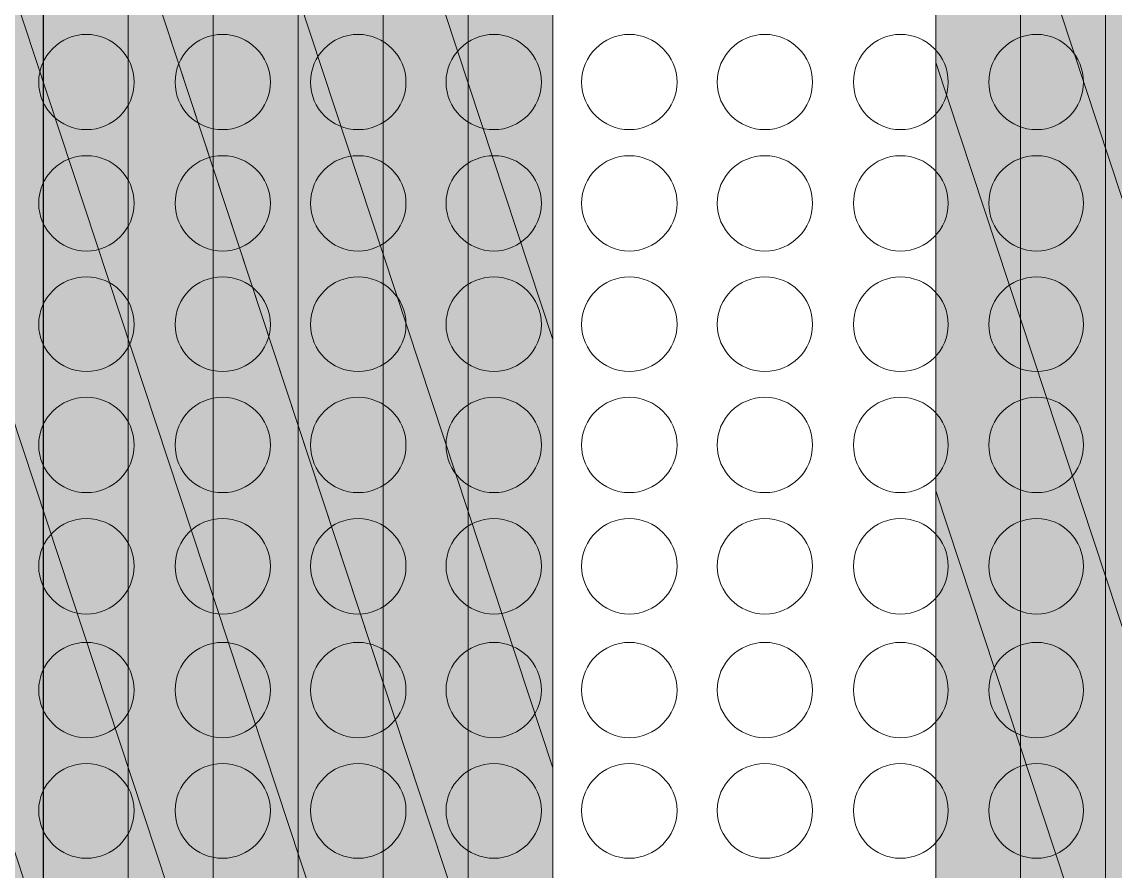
# Model space of a CAD drawing. Header units: inches. Extents: x 243 to 900, y -519 to -86.
# Drawn here: x 572.91 to 592.85, y -294.82 to -279.32 of the extents above; entities that cross this region are included whole.
import ezdxf

# ---------------------------------------------------------------- set-up
doc = ezdxf.new("R2010")
doc.units = ezdxf.units.IN
doc.header["$MEASUREMENT"] = 0
doc.layers.add('Layer 1', color=7, linetype='Continuous')

# ---------------------------------------------------------------- blocks, each defined once
blk = doc.blocks.new('block 3')
at = {"layer": 'Layer 1', "lineweight": 0}
blk.add_open_spline([(898.138, -484.267), (898.138, -494.991), (889.368, -503.763), (878.645, -503.763), (878.645, -503.763), (266.12, -503.763), (266.12, -503.763), (255.397, -503.763), (246.624, -494.991), (246.624, -484.267), (246.624, -484.267), (246.624, -108.507), (246.624, -108.507), (246.624, -97.783), (255.397, -89.011), (266.12, -89.011), (266.12, -89.011), (878.645, -89.011), (878.645, -89.011), (889.368, -89.011), (898.138, -97.783), (898.138, -108.507), (898.138, -108.507), (898.138, -484.267), (898.138, -484.267)], degree=3, knots=[0, 0, 0, 0, 1, 1, 1, 2, 2, 2, 3, 3, 3, 4, 4, 4, 5, 5, 5, 6, 6, 6, 7, 7, 7, 8, 8, 8, 8], dxfattribs=at)
blk = doc.blocks.new('block 2')
at = {"layer": 'Layer 1'}
blk.add_blockref('block 3', (0, 0), dxfattribs=at)
blk = doc.blocks.new('block 212')
at = {"layer": 'Layer 1', "lineweight": 0}
for points in [[(574.961, -280.421), (574.961, -280.91), (574.578, -281.29), (574.091, -281.29), (573.618, -281.29), (573.222, -280.91), (573.222, -280.421), (573.222, -279.948), (573.618, -279.552), (574.091, -279.552), (574.578, -279.552), (574.961, -279.948), (574.961, -280.421)], [(577.447, -280.421), (577.447, -280.91), (577.053, -281.29), (576.577, -281.29), (576.088, -281.29), (575.71, -280.91), (575.71, -280.421), (575.71, -279.948), (576.088, -279.552), (576.577, -279.552), (577.053, -279.552), (577.447, -279.948), (577.447, -280.421)], [(579.921, -280.421), (579.921, -280.91), (579.525, -281.29), (579.049, -281.29), (578.562, -281.29), (578.182, -280.91), (578.182, -280.421), (578.182, -279.948), (578.562, -279.552), (579.049, -279.552), (579.525, -279.552), (579.921, -279.948), (579.921, -280.421)], [(582.391, -280.421), (582.391, -280.91), (581.997, -281.29), (581.524, -281.29), (581.048, -281.29), (580.651, -280.91), (580.651, -280.421), (580.651, -279.948), (581.048, -279.552), (581.524, -279.552), (581.997, -279.552), (582.391, -279.948), (582.391, -280.421)], [(584.865, -280.421), (584.865, -280.91), (584.466, -281.29), (583.993, -281.29), (583.522, -281.29), (583.123, -280.91), (583.123, -280.421), (583.123, -279.948), (583.522, -279.552), (583.993, -279.552), (584.466, -279.552), (584.865, -279.948), (584.865, -280.421)], [(587.334, -280.421), (587.334, -280.91), (586.954, -281.29), (586.465, -281.29), (585.991, -281.29), (585.597, -280.91), (585.597, -280.421), (585.597, -279.948), (585.991, -279.552), (586.465, -279.552), (586.954, -279.552), (587.334, -279.948), (587.334, -280.421)], [(589.809, -280.421), (589.809, -280.91), (589.423, -281.29), (588.937, -281.29), (588.466, -281.29), (588.083, -280.91), (588.083, -280.421), (588.083, -279.948), (588.466, -279.552), (588.937, -279.552), (589.423, -279.552), (589.809, -279.948), (589.809, -280.421)], [(592.276, -280.421), (592.276, -280.91), (591.901, -281.29), (591.425, -281.29), (590.935, -281.29), (590.552, -280.91), (590.552, -280.421), (590.552, -279.948), (590.935, -279.552), (591.425, -279.552), (591.901, -279.552), (592.276, -279.948), (592.276, -280.421)]]:
    blk.add_open_spline(points, degree=3, knots=[0, 0, 0, 0, 1, 1, 1, 2, 2, 2, 3, 3, 3, 4, 4, 4, 4], dxfattribs=at)
blk = doc.blocks.new('block 213')
at = {"layer": 'Layer 1', "lineweight": 0}
for points in [[(574.961, -282.635), (574.961, -283.107), (574.578, -283.505), (574.091, -283.505), (573.618, -283.505), (573.222, -283.107), (573.222, -282.635), (573.222, -282.146), (573.618, -281.765), (574.091, -281.765), (574.578, -281.765), (574.961, -282.146), (574.961, -282.635)], [(577.447, -282.635), (577.447, -283.107), (577.053, -283.505), (576.577, -283.505), (576.088, -283.505), (575.71, -283.107), (575.71, -282.635), (575.71, -282.146), (576.088, -281.765), (576.577, -281.765), (577.053, -281.765), (577.447, -282.146), (577.447, -282.635)], [(579.921, -282.635), (579.921, -283.107), (579.525, -283.505), (579.049, -283.505), (578.562, -283.505), (578.182, -283.107), (578.182, -282.635), (578.182, -282.146), (578.562, -281.765), (579.049, -281.765), (579.525, -281.765), (579.921, -282.146), (579.921, -282.635)], [(582.391, -282.635), (582.391, -283.107), (581.997, -283.505), (581.524, -283.505), (581.048, -283.505), (580.651, -283.107), (580.651, -282.635), (580.651, -282.146), (581.048, -281.765), (581.524, -281.765), (581.997, -281.765), (582.391, -282.146), (582.391, -282.635)], [(584.865, -282.635), (584.865, -283.107), (584.466, -283.505), (583.993, -283.505), (583.522, -283.505), (583.123, -283.107), (583.123, -282.635), (583.123, -282.146), (583.522, -281.765), (583.993, -281.765), (584.466, -281.765), (584.865, -282.146), (584.865, -282.635)], [(587.334, -282.635), (587.334, -283.107), (586.954, -283.505), (586.465, -283.505), (585.991, -283.505), (585.597, -283.107), (585.597, -282.635), (585.597, -282.146), (585.991, -281.765), (586.465, -281.765), (586.954, -281.765), (587.334, -282.146), (587.334, -282.635)], [(589.809, -282.635), (589.809, -283.107), (589.423, -283.505), (588.937, -283.505), (588.466, -283.505), (588.083, -283.107), (588.083, -282.635), (588.083, -282.146), (588.466, -281.765), (588.937, -281.765), (589.423, -281.765), (589.809, -282.146), (589.809, -282.635)], [(592.276, -282.635), (592.276, -283.107), (591.901, -283.505), (591.425, -283.505), (590.935, -283.505), (590.552, -283.107), (590.552, -282.635), (590.552, -282.146), (590.935, -281.765), (591.425, -281.765), (591.901, -281.765), (592.276, -282.146), (592.276, -282.635)]]:
    blk.add_open_spline(points, degree=3, knots=[0, 0, 0, 0, 1, 1, 1, 2, 2, 2, 3, 3, 3, 4, 4, 4, 4], dxfattribs=at)
blk = doc.blocks.new('block 214')
at = {"layer": 'Layer 1', "lineweight": 0}
for points in [[(574.961, -284.846), (574.961, -285.32), (574.578, -285.702), (574.091, -285.702), (573.618, -285.702), (573.222, -285.32), (573.222, -284.846), (573.222, -284.359), (573.618, -283.977), (574.091, -283.977), (574.578, -283.977), (574.961, -284.359), (574.961, -284.846)], [(577.447, -284.846), (577.447, -285.32), (577.053, -285.702), (576.577, -285.702), (576.088, -285.702), (575.71, -285.32), (575.71, -284.846), (575.71, -284.359), (576.088, -283.977), (576.577, -283.977), (577.053, -283.977), (577.447, -284.359), (577.447, -284.846)], [(579.921, -284.846), (579.921, -285.32), (579.525, -285.702), (579.049, -285.702), (578.562, -285.702), (578.182, -285.32), (578.182, -284.846), (578.182, -284.359), (578.562, -283.977), (579.049, -283.977), (579.525, -283.977), (579.921, -284.359), (579.921, -284.846)], [(582.391, -284.846), (582.391, -285.32), (581.997, -285.702), (581.524, -285.702), (581.048, -285.702), (580.651, -285.32), (580.651, -284.846), (580.651, -284.359), (581.048, -283.977), (581.524, -283.977), (581.997, -283.977), (582.391, -284.359), (582.391, -284.846)], [(584.865, -284.846), (584.865, -285.32), (584.466, -285.702), (583.993, -285.702), (583.522, -285.702), (583.123, -285.32), (583.123, -284.846), (583.123, -284.359), (583.522, -283.977), (583.993, -283.977), (584.466, -283.977), (584.865, -284.359), (584.865, -284.846)], [(587.334, -284.846), (587.334, -285.32), (586.954, -285.702), (586.465, -285.702), (585.991, -285.702), (585.597, -285.32), (585.597, -284.846), (585.597, -284.359), (585.991, -283.977), (586.465, -283.977), (586.954, -283.977), (587.334, -284.359), (587.334, -284.846)], [(589.809, -284.846), (589.809, -285.32), (589.423, -285.702), (588.937, -285.702), (588.466, -285.702), (588.083, -285.32), (588.083, -284.846), (588.083, -284.359), (588.466, -283.977), (588.937, -283.977), (589.423, -283.977), (589.809, -284.359), (589.809, -284.846)], [(592.276, -284.846), (592.276, -285.32), (591.901, -285.702), (591.425, -285.702), (590.935, -285.702), (590.552, -285.32), (590.552, -284.846), (590.552, -284.359), (590.935, -283.977), (591.425, -283.977), (591.901, -283.977), (592.276, -284.359), (592.276, -284.846)]]:
    blk.add_open_spline(points, degree=3, knots=[0, 0, 0, 0, 1, 1, 1, 2, 2, 2, 3, 3, 3, 4, 4, 4, 4], dxfattribs=at)
blk = doc.blocks.new('block 215')
at = {"layer": 'Layer 1', "lineweight": 0}
for points in [[(574.961, -287.045), (574.961, -287.533), (574.578, -287.913), (574.091, -287.913), (573.618, -287.913), (573.222, -287.533), (573.222, -287.045), (573.222, -286.556), (573.618, -286.174), (574.091, -286.174), (574.578, -286.174), (574.961, -286.556), (574.961, -287.045)], [(577.447, -287.045), (577.447, -287.533), (577.053, -287.913), (576.577, -287.913), (576.088, -287.913), (575.71, -287.533), (575.71, -287.045), (575.71, -286.556), (576.088, -286.174), (576.577, -286.174), (577.053, -286.174), (577.447, -286.556), (577.447, -287.045)], [(579.921, -287.045), (579.921, -287.533), (579.525, -287.913), (579.049, -287.913), (578.562, -287.913), (578.182, -287.533), (578.182, -287.045), (578.182, -286.556), (578.562, -286.174), (579.049, -286.174), (579.525, -286.174), (579.921, -286.556), (579.921, -287.045)], [(582.391, -287.045), (582.391, -287.533), (581.997, -287.913), (581.524, -287.913), (581.048, -287.913), (580.651, -287.533), (580.651, -287.045), (580.651, -286.556), (581.048, -286.174), (581.524, -286.174), (581.997, -286.174), (582.391, -286.556), (582.391, -287.045)], [(584.865, -287.045), (584.865, -287.533), (584.466, -287.913), (583.993, -287.913), (583.522, -287.913), (583.123, -287.533), (583.123, -287.045), (583.123, -286.556), (583.522, -286.174), (583.993, -286.174), (584.466, -286.174), (584.865, -286.556), (584.865, -287.045)], [(587.334, -287.045), (587.334, -287.533), (586.954, -287.913), (586.465, -287.913), (585.991, -287.913), (585.597, -287.533), (585.597, -287.045), (585.597, -286.556), (585.991, -286.174), (586.465, -286.174), (586.954, -286.174), (587.334, -286.556), (587.334, -287.045)], [(589.809, -287.045), (589.809, -287.533), (589.423, -287.913), (588.937, -287.913), (588.466, -287.913), (588.083, -287.533), (588.083, -287.045), (588.083, -286.556), (588.466, -286.174), (588.937, -286.174), (589.423, -286.174), (589.809, -286.556), (589.809, -287.045)], [(592.276, -287.045), (592.276, -287.533), (591.901, -287.913), (591.425, -287.913), (590.935, -287.913), (590.552, -287.533), (590.552, -287.045), (590.552, -286.556), (590.935, -286.174), (591.425, -286.174), (591.901, -286.174), (592.276, -286.556), (592.276, -287.045)]]:
    blk.add_open_spline(points, degree=3, knots=[0, 0, 0, 0, 1, 1, 1, 2, 2, 2, 3, 3, 3, 4, 4, 4, 4], dxfattribs=at)
blk = doc.blocks.new('block 216')
at = {"layer": 'Layer 1', "lineweight": 0}
for points in [[(574.961, -289.256), (574.961, -289.728), (574.578, -290.128), (574.091, -290.128), (573.618, -290.128), (573.222, -289.728), (573.222, -289.256), (573.222, -288.769), (573.618, -288.387), (574.091, -288.387), (574.578, -288.387), (574.961, -288.769), (574.961, -289.256)], [(577.447, -289.256), (577.447, -289.728), (577.053, -290.128), (576.577, -290.128), (576.088, -290.128), (575.71, -289.728), (575.71, -289.256), (575.71, -288.769), (576.088, -288.387), (576.577, -288.387), (577.053, -288.387), (577.447, -288.769), (577.447, -289.256)], [(579.921, -289.256), (579.921, -289.728), (579.525, -290.128), (579.049, -290.128), (578.562, -290.128), (578.182, -289.728), (578.182, -289.256), (578.182, -288.769), (578.562, -288.387), (579.049, -288.387), (579.525, -288.387), (579.921, -288.769), (579.921, -289.256)], [(582.391, -289.256), (582.391, -289.728), (581.997, -290.128), (581.524, -290.128), (581.048, -290.128), (580.651, -289.728), (580.651, -289.256), (580.651, -288.769), (581.048, -288.387), (581.524, -288.387), (581.997, -288.387), (582.391, -288.769), (582.391, -289.256)], [(584.865, -289.256), (584.865, -289.728), (584.466, -290.128), (583.993, -290.128), (583.522, -290.128), (583.123, -289.728), (583.123, -289.256), (583.123, -288.769), (583.522, -288.387), (583.993, -288.387), (584.466, -288.387), (584.865, -288.769), (584.865, -289.256)], [(587.334, -289.256), (587.334, -289.728), (586.954, -290.128), (586.465, -290.128), (585.991, -290.128), (585.597, -289.728), (585.597, -289.256), (585.597, -288.769), (585.991, -288.387), (586.465, -288.387), (586.954, -288.387), (587.334, -288.769), (587.334, -289.256)], [(589.809, -289.256), (589.809, -289.728), (589.423, -290.128), (588.937, -290.128), (588.466, -290.128), (588.083, -289.728), (588.083, -289.256), (588.083, -288.769), (588.466, -288.387), (588.937, -288.387), (589.423, -288.387), (589.809, -288.769), (589.809, -289.256)], [(592.276, -289.256), (592.276, -289.728), (591.901, -290.128), (591.425, -290.128), (590.935, -290.128), (590.552, -289.728), (590.552, -289.256), (590.552, -288.769), (590.935, -288.387), (591.425, -288.387), (591.901, -288.387), (592.276, -288.769), (592.276, -289.256)]]:
    blk.add_open_spline(points, degree=3, knots=[0, 0, 0, 0, 1, 1, 1, 2, 2, 2, 3, 3, 3, 4, 4, 4, 4], dxfattribs=at)
blk = doc.blocks.new('block 150')
at = {"layer": 'Layer 1'}
for name in ['block 212', 'block 213', 'block 214', 'block 215', 'block 216']:
    blk.add_blockref(name, (0, 0), dxfattribs=at)
blk = doc.blocks.new('block 218')
at = {"layer": 'Layer 1', "lineweight": 0}
for points in [[(574.961, -291.516), (574.961, -291.988), (574.578, -292.385), (574.091, -292.385), (573.618, -292.385), (573.222, -291.988), (573.222, -291.516), (573.222, -291.026), (573.618, -290.646), (574.091, -290.646), (574.578, -290.646), (574.961, -291.026), (574.961, -291.516)], [(577.447, -291.516), (577.447, -291.988), (577.053, -292.385), (576.577, -292.385), (576.088, -292.385), (575.71, -291.988), (575.71, -291.516), (575.71, -291.026), (576.088, -290.646), (576.577, -290.646), (577.053, -290.646), (577.447, -291.026), (577.447, -291.516)], [(579.921, -291.516), (579.921, -291.988), (579.525, -292.385), (579.049, -292.385), (578.562, -292.385), (578.182, -291.988), (578.182, -291.516), (578.182, -291.026), (578.562, -290.646), (579.049, -290.646), (579.525, -290.646), (579.921, -291.026), (579.921, -291.516)], [(582.391, -291.516), (582.391, -291.988), (581.997, -292.385), (581.524, -292.385), (581.048, -292.385), (580.651, -291.988), (580.651, -291.516), (580.651, -291.026), (581.048, -290.646), (581.524, -290.646), (581.997, -290.646), (582.391, -291.026), (582.391, -291.516)], [(584.865, -291.516), (584.865, -291.988), (584.466, -292.385), (583.993, -292.385), (583.522, -292.385), (583.123, -291.988), (583.123, -291.516), (583.123, -291.026), (583.522, -290.646), (583.993, -290.646), (584.466, -290.646), (584.865, -291.026), (584.865, -291.516)], [(587.334, -291.516), (587.334, -291.988), (586.954, -292.385), (586.465, -292.385), (585.991, -292.385), (585.597, -291.988), (585.597, -291.516), (585.597, -291.026), (585.991, -290.646), (586.465, -290.646), (586.954, -290.646), (587.334, -291.026), (587.334, -291.516)], [(589.809, -291.516), (589.809, -291.988), (589.423, -292.385), (588.937, -292.385), (588.466, -292.385), (588.083, -291.988), (588.083, -291.516), (588.083, -291.026), (588.466, -290.646), (588.937, -290.646), (589.423, -290.646), (589.809, -291.026), (589.809, -291.516)], [(592.276, -291.516), (592.276, -291.988), (591.901, -292.385), (591.425, -292.385), (590.935, -292.385), (590.552, -291.988), (590.552, -291.516), (590.552, -291.026), (590.935, -290.646), (591.425, -290.646), (591.901, -290.646), (592.276, -291.026), (592.276, -291.516)]]:
    blk.add_open_spline(points, degree=3, knots=[0, 0, 0, 0, 1, 1, 1, 2, 2, 2, 3, 3, 3, 4, 4, 4, 4], dxfattribs=at)
blk = doc.blocks.new('block 219')
at = {"layer": 'Layer 1', "lineweight": 0}
for points in [[(574.961, -293.711), (574.961, -294.199), (574.578, -294.584), (574.091, -294.584), (573.618, -294.584), (573.222, -294.199), (573.222, -293.711), (573.222, -293.241), (573.618, -292.857), (574.091, -292.857), (574.578, -292.857), (574.961, -293.241), (574.961, -293.711)], [(577.447, -293.711), (577.447, -294.199), (577.053, -294.584), (576.577, -294.584), (576.088, -294.584), (575.71, -294.199), (575.71, -293.711), (575.71, -293.241), (576.088, -292.857), (576.577, -292.857), (577.053, -292.857), (577.447, -293.241), (577.447, -293.711)], [(579.921, -293.711), (579.921, -294.199), (579.525, -294.584), (579.049, -294.584), (578.562, -294.584), (578.182, -294.199), (578.182, -293.711), (578.182, -293.241), (578.562, -292.857), (579.049, -292.857), (579.525, -292.857), (579.921, -293.241), (579.921, -293.711)], [(582.391, -293.711), (582.391, -294.199), (581.997, -294.584), (581.524, -294.584), (581.048, -294.584), (580.651, -294.199), (580.651, -293.711), (580.651, -293.241), (581.048, -292.857), (581.524, -292.857), (581.997, -292.857), (582.391, -293.241), (582.391, -293.711)], [(584.865, -293.711), (584.865, -294.199), (584.466, -294.584), (583.993, -294.584), (583.522, -294.584), (583.123, -294.199), (583.123, -293.711), (583.123, -293.241), (583.522, -292.857), (583.993, -292.857), (584.466, -292.857), (584.865, -293.241), (584.865, -293.711)], [(587.334, -293.711), (587.334, -294.199), (586.954, -294.584), (586.465, -294.584), (585.991, -294.584), (585.597, -294.199), (585.597, -293.711), (585.597, -293.241), (585.991, -292.857), (586.465, -292.857), (586.954, -292.857), (587.334, -293.241), (587.334, -293.711)], [(589.809, -293.711), (589.809, -294.199), (589.423, -294.584), (588.937, -294.584), (588.466, -294.584), (588.083, -294.199), (588.083, -293.711), (588.083, -293.241), (588.466, -292.857), (588.937, -292.857), (589.423, -292.857), (589.809, -293.241), (589.809, -293.711)], [(592.276, -293.711), (592.276, -294.199), (591.901, -294.584), (591.425, -294.584), (590.935, -294.584), (590.552, -294.199), (590.552, -293.711), (590.552, -293.241), (590.935, -292.857), (591.425, -292.857), (591.901, -292.857), (592.276, -293.241), (592.276, -293.711)]]:
    blk.add_open_spline(points, degree=3, knots=[0, 0, 0, 0, 1, 1, 1, 2, 2, 2, 3, 3, 3, 4, 4, 4, 4], dxfattribs=at)
blk = doc.blocks.new('block 217')
at = {"layer": 'Layer 1'}
for name in ['block 218', 'block 219']:
    blk.add_blockref(name, (0, 0), dxfattribs=at)
blk = doc.blocks.new('block 149')
at = {"layer": 'Layer 1'}
for name in ['block 150', 'block 217']:
    blk.add_blockref(name, (0, 0), dxfattribs=at)
blk = doc.blocks.new('block 4')
at = {"layer": 'Layer 1'}
blk.add_blockref('block 149', (0, 0), dxfattribs=at)
blk = doc.blocks.new('block 286')
at = {"layer": 'Layer 1', "true_color": 0x0e75bb}
h = blk.add_hatch(color=152, dxfattribs=at)
h.dxf.hatch_style = 2
h.paths.add_polyline_path([(578.755, -312.554), (530.732, -167.129), (533.313, -167.129), (581.336, -312.554)])
at = {"layer": 'Layer 1', "true_color": 0x1075bb}
h = blk.add_hatch(color=152, dxfattribs=at)
h.dxf.hatch_style = 2
h.paths.add_polyline_path([(581.336, -312.554), (533.313, -167.129), (535.896, -167.129), (582.602, -308.571), (582.602, -312.554)])
at = {"layer": 'Layer 1', "true_color": 0x1773b9}
h = blk.add_hatch(color=152, dxfattribs=at)
h.dxf.hatch_style = 2
h.paths.add_polyline_path([(582.602, -308.57), (535.896, -167.129), (538.476, -167.129), (582.602, -300.753)])
at = {"layer": 'Layer 1', "true_color": 0x1272b9}
h = blk.add_hatch(color=152, dxfattribs=at)
h.dxf.hatch_style = 2
h.paths.add_polyline_path([(582.602, -300.753), (538.476, -167.132), (541.057, -167.132), (582.602, -292.937)])
at = {"layer": 'Layer 1', "true_color": 0x1171b8}
h = blk.add_hatch(color=152, dxfattribs=at)
h.dxf.hatch_style = 2
h.paths.add_polyline_path([(582.602, -292.937), (541.057, -167.13), (543.64, -167.13), (582.602, -285.122)])
at = {"layer": 'Layer 1', "true_color": 0x1470b7}
h = blk.add_hatch(color=152, dxfattribs=at)
h.dxf.hatch_style = 2
h.paths.add_polyline_path([(582.602, -285.12), (543.64, -167.13), (546.22, -167.13), (582.602, -277.304)])
at = {"layer": 'Layer 1', "lineweight": 0}
for points in [[(578.755, -312.554), (530.732, -167.129), (533.313, -167.129), (581.336, -312.554), (578.755, -312.554)], [(581.336, -312.554), (533.313, -167.129), (535.896, -167.129), (582.602, -308.571), (582.602, -312.554), (581.336, -312.554)], [(582.602, -308.57), (535.896, -167.129), (538.476, -167.129), (582.602, -300.753), (582.602, -308.57)], [(582.602, -300.753), (538.476, -167.132), (541.057, -167.132), (582.602, -292.937), (582.602, -300.753)], [(582.602, -292.937), (541.057, -167.13), (543.64, -167.13), (582.602, -285.122), (582.602, -292.937)], [(582.602, -285.12), (543.64, -167.13), (546.22, -167.13), (582.602, -277.304), (582.602, -285.12)]]:
    blk.add_lwpolyline(points, dxfattribs=at)
blk.add_open_spline([(481.091, -199.266), (481.091, -199.266), (582.602, -199.266), (582.602, -199.266), (582.602, -199.266), (582.602, -167.129), (582.602, -167.129), (582.602, -167.129), (476.726, -167.129), (476.726, -167.129), (455.041, -167.129), (437.462, -184.708), (437.462, -206.393), (437.462, -206.393), (437.462, -215.646), (437.462, -215.646), (437.462, -224.775), (440.587, -233.174), (445.814, -239.84), (440.587, -246.511), (437.462, -254.905), (437.462, -264.037), (437.462, -264.037), (437.462, -273.289), (437.462, -273.289), (437.462, -294.974), (455.041, -312.553), (476.726, -312.553), (476.726, -312.553), (552.507, -312.553), (552.507, -312.553), (552.507, -312.553), (557.61, -312.553), (557.61, -312.553), (557.61, -312.553), (582.602, -312.553), (582.602, -312.553), (582.602, -312.553), (582.602, -205.692), (582.602, -205.692), (582.602, -205.692), (552.507, -205.692), (552.507, -205.692), (552.507, -205.692), (552.507, -280.885), (552.507, -280.885), (552.507, -280.885), (481.091, -280.885), (481.091, -280.885), (474.328, -280.885), (468.85, -275.403), (468.85, -268.641), (468.85, -261.879), (474.328, -256.399), (481.091, -256.399), (481.091, -256.399), (544.345, -256.399), (544.345, -256.399), (544.345, -256.399), (544.345, -223.751), (544.345, -223.751), (544.345, -223.751), (481.091, -223.751), (481.091, -223.751), (474.328, -223.751), (468.85, -218.27), (468.85, -211.507), (468.85, -204.748), (474.328, -199.266), (481.091, -199.266)], degree=3, knots=[0, 0, 0, 0, 1, 1, 1, 2, 2, 2, 3, 3, 3, 4, 4, 4, 5, 5, 5, 6, 6, 6, 7, 7, 7, 8, 8, 8, 9, 9, 9, 10, 10, 10, 11, 11, 11, 12, 12, 12, 13, 13, 13, 14, 14, 14, 15, 15, 15, 16, 16, 16, 17, 17, 17, 18, 18, 18, 19, 19, 19, 20, 20, 20, 21, 21, 21, 22, 22, 22, 23, 23, 23, 23], dxfattribs=at)
blk = doc.blocks.new('block 285')
at = {"layer": 'Layer 1', "lineweight": 0}
blk.add_lwpolyline([(437.462, -312.553), (582.602, -312.553), (582.602, -167.129), (437.462, -167.129), (437.462, -312.553)], dxfattribs=at)
at = {"layer": 'Layer 1'}
blk.add_blockref('block 286', (0, 0), dxfattribs=at)
blk = doc.blocks.new('block 284')
at = {"layer": 'Layer 1'}
blk.add_blockref('block 285', (0, 0), dxfattribs=at)
blk = doc.blocks.new('block 288')
at = {"layer": 'Layer 1', "true_color": 0x1063af}
h = blk.add_hatch(color=144, dxfattribs=at)
h.dxf.hatch_style = 2
h.paths.add_polyline_path([(573.309, -312.553), (571.76, -312.553), (571.76, -207.908), (573.309, -207.908)])
at = {"layer": 'Layer 1', "true_color": 0x0f63ac}
h = blk.add_hatch(color=144, dxfattribs=at)
h.dxf.hatch_style = 2
h.paths.add_polyline_path([(574.856, -312.553), (573.306, -312.553), (573.306, -207.908), (574.856, -207.908)])
at = {"layer": 'Layer 1', "true_color": 0x0e61ad}
h = blk.add_hatch(color=144, dxfattribs=at)
h.dxf.hatch_style = 2
h.paths.add_polyline_path([(576.405, -312.553), (574.856, -312.553), (574.856, -207.908), (576.405, -207.908)])
at = {"layer": 'Layer 1', "true_color": 0x1261ab}
h = blk.add_hatch(color=144, dxfattribs=at)
h.dxf.hatch_style = 2
h.paths.add_polyline_path([(577.954, -312.553), (576.405, -312.553), (576.405, -207.908), (577.954, -207.908)])
at = {"layer": 'Layer 1', "true_color": 0x145fac}
h = blk.add_hatch(color=144, dxfattribs=at)
h.dxf.hatch_style = 2
h.paths.add_polyline_path([(579.504, -312.553), (577.954, -312.553), (577.954, -207.908), (579.504, -207.908)])
at = {"layer": 'Layer 1', "true_color": 0x105fa9}
h = blk.add_hatch(color=144, dxfattribs=at)
h.dxf.hatch_style = 2
h.paths.add_polyline_path([(581.053, -312.553), (579.504, -312.553), (579.504, -207.908), (581.053, -207.908)])
at = {"layer": 'Layer 1', "true_color": 0x0c5fa9}
h = blk.add_hatch(color=144, dxfattribs=at)
h.dxf.hatch_style = 2
h.paths.add_polyline_path([(582.602, -312.553), (581.053, -312.553), (581.053, -207.908), (582.602, -207.908)])
h = blk.add_hatch(color=144, dxfattribs=at)
h.dxf.hatch_style = 2
edge = h.paths.add_edge_path()
edge.add_spline(control_points=[(582.602, -312.554), (582.602, -312.554), (582.602, -207.909), (582.602, -207.909), (582.602, -207.909), (582.602, -312.554), (582.602, -312.554)], knot_values=[0, 0, 0, 0, 1, 1, 1, 2, 2, 2, 2], degree=3, periodic=1)
at = {"layer": 'Layer 1', "lineweight": 0}
for points in [[(573.309, -312.553), (571.76, -312.553), (571.76, -207.908), (573.309, -207.908), (573.309, -312.553)], [(574.856, -312.553), (573.306, -312.553), (573.306, -207.908), (574.856, -207.908), (574.856, -312.553)], [(576.405, -312.553), (574.856, -312.553), (574.856, -207.908), (576.405, -207.908), (576.405, -312.553)], [(577.954, -312.553), (576.405, -312.553), (576.405, -207.908), (577.954, -207.908), (577.954, -312.553)], [(579.504, -312.553), (577.954, -312.553), (577.954, -207.908), (579.504, -207.908), (579.504, -312.553)], [(581.053, -312.553), (579.504, -312.553), (579.504, -207.908), (581.053, -207.908), (581.053, -312.553)], [(582.602, -312.553), (581.053, -312.553), (581.053, -207.908), (582.602, -207.908), (582.602, -312.553)]]:
    blk.add_lwpolyline(points, dxfattribs=at)
for points, knots in [([(552.507, -235.312), (552.507, -235.312), (552.507, -280.885), (552.507, -280.885), (552.507, -280.885), (481.091, -280.885), (481.091, -280.885), (474.328, -280.885), (468.848, -275.403), (468.848, -268.644), (468.848, -265.207), (470.267, -262.107), (472.549, -259.882), (472.499, -259.882), (472.449, -259.882), (472.398, -259.882), (460.667, -259.882), (449.272, -258.458), (438.367, -255.792), (437.796, -258.456), (437.462, -261.207), (437.462, -264.037), (437.462, -264.037), (437.462, -273.289), (437.462, -273.289), (437.462, -294.976), (455.041, -312.553), (476.726, -312.553), (476.726, -312.553), (552.507, -312.553), (552.507, -312.553), (552.507, -312.553), (557.61, -312.553), (557.61, -312.553), (557.61, -312.553), (582.602, -312.553), (582.602, -312.553), (582.602, -312.553), (582.602, -207.908), (582.602, -207.908), (573.938, -218.409), (563.796, -227.647), (552.507, -235.312)], [0, 0, 0, 0, 1, 1, 1, 2, 2, 2, 3, 3, 3, 4, 4, 4, 5, 5, 5, 6, 6, 6, 7, 7, 7, 8, 8, 8, 9, 9, 9, 10, 10, 10, 11, 11, 11, 12, 12, 12, 13, 13, 13, 14, 14, 14, 14]), ([(582.602, -312.554), (582.602, -312.554), (582.602, -207.909), (582.602, -207.909), (582.602, -207.909), (582.602, -312.554), (582.602, -312.554)], [0, 0, 0, 0, 1, 1, 1, 2, 2, 2, 2])]:
    blk.add_open_spline(points, degree=3, knots=knots, dxfattribs=at)
blk = doc.blocks.new('block 291')
at = {"layer": 'Layer 1', "true_color": 0x116cb4}
h = blk.add_hatch(color=152, dxfattribs=at)
h.dxf.hatch_style = 2
h.paths.add_polyline_path([(589.582, -264.431), (618.22, -351.158), (615.64, -351.158), (589.582, -272.247)])
at = {"layer": 'Layer 1', "true_color": 0x106bb4}
h = blk.add_hatch(color=152, dxfattribs=at)
h.dxf.hatch_style = 2
h.paths.add_polyline_path([(589.582, -272.249), (615.64, -351.156), (613.059, -351.156), (589.582, -280.065)])
at = {"layer": 'Layer 1', "true_color": 0x136ab3}
h = blk.add_hatch(color=152, dxfattribs=at)
h.dxf.hatch_style = 2
h.paths.add_polyline_path([(589.582, -280.065), (613.059, -351.156), (610.476, -351.156), (589.582, -287.88)])
h = blk.add_hatch(color=152, dxfattribs=at)
h.dxf.hatch_style = 2
h.paths.add_polyline_path([(589.582, -287.88), (610.476, -351.157), (607.896, -351.157), (589.582, -295.697)])
at = {"layer": 'Layer 1', "lineweight": 0}
for points in [[(589.582, -264.431), (618.22, -351.158), (615.64, -351.158), (589.582, -272.247), (589.582, -264.431)], [(589.582, -272.249), (615.64, -351.156), (613.059, -351.156), (589.582, -280.065), (589.582, -272.249)], [(589.582, -280.065), (613.059, -351.156), (610.476, -351.156), (589.582, -287.88), (589.582, -280.065)], [(589.582, -287.88), (610.476, -351.157), (607.896, -351.157), (589.582, -295.697), (589.582, -287.88)]]:
    blk.add_lwpolyline(points, dxfattribs=at)
blk.add_open_spline([(691.095, -319.02), (691.095, -319.02), (589.582, -319.02), (589.582, -319.02), (589.582, -319.02), (589.582, -351.156), (589.582, -351.156), (589.582, -351.156), (695.458, -351.156), (695.458, -351.156), (717.145, -351.156), (734.722, -333.577), (734.722, -311.891), (734.722, -311.891), (734.722, -302.64), (734.722, -302.64), (734.722, -293.508), (731.599, -285.112), (726.37, -278.443), (731.599, -271.777), (734.722, -263.378), (734.722, -254.249), (734.722, -254.249), (734.722, -244.998), (734.722, -244.998), (734.722, -223.309), (717.145, -205.731), (695.458, -205.731), (695.458, -205.731), (619.679, -205.731), (619.679, -205.731), (619.679, -205.731), (614.577, -205.731), (614.577, -205.731), (614.577, -205.731), (589.582, -205.731), (589.582, -205.731), (589.582, -205.731), (589.582, -312.591), (589.582, -312.591), (589.582, -312.591), (619.679, -312.591), (619.679, -312.591), (619.679, -312.591), (619.679, -237.403), (619.679, -237.403), (619.679, -237.403), (691.095, -237.403), (691.095, -237.403), (697.856, -237.403), (703.336, -242.883), (703.336, -249.642), (703.336, -256.404), (697.856, -261.887), (691.095, -261.887), (691.095, -261.887), (627.844, -261.887), (627.844, -261.887), (627.844, -261.887), (627.844, -294.535), (627.844, -294.535), (627.844, -294.535), (691.095, -294.535), (691.095, -294.535), (697.856, -294.535), (703.336, -300.013), (703.336, -306.776), (703.336, -313.538), (697.856, -319.02), (691.095, -319.02)], degree=3, knots=[0, 0, 0, 0, 1, 1, 1, 2, 2, 2, 3, 3, 3, 4, 4, 4, 5, 5, 5, 6, 6, 6, 7, 7, 7, 8, 8, 8, 9, 9, 9, 10, 10, 10, 11, 11, 11, 12, 12, 12, 13, 13, 13, 14, 14, 14, 15, 15, 15, 16, 16, 16, 17, 17, 17, 18, 18, 18, 19, 19, 19, 20, 20, 20, 21, 21, 21, 22, 22, 22, 23, 23, 23, 23], dxfattribs=at)
blk = doc.blocks.new('block 290')
at = {"layer": 'Layer 1', "lineweight": 0}
blk.add_lwpolyline([(589.582, -351.156), (734.722, -351.156), (734.722, -205.731), (589.582, -205.731), (589.582, -351.156)], dxfattribs=at)
at = {"layer": 'Layer 1'}
blk.add_blockref('block 291', (0, 0), dxfattribs=at)
blk = doc.blocks.new('block 289')
at = {"layer": 'Layer 1'}
blk.add_blockref('block 290', (0, 0), dxfattribs=at)
blk = doc.blocks.new('block 293')
at = {"layer": 'Layer 1', "true_color": 0x0c5fa9}
h = blk.add_hatch(color=144, dxfattribs=at)
h.dxf.hatch_style = 2
h.paths.add_polyline_path([(589.582, -205.731), (591.131, -205.731), (591.131, -310.374), (589.582, -310.374)])
h = blk.add_hatch(color=144, dxfattribs=at)
h.dxf.hatch_style = 2
edge = h.paths.add_edge_path()
edge.add_spline(control_points=[(589.582, -205.731), (589.582, -205.731), (589.582, -310.376), (589.582, -310.376), (589.582, -310.376), (589.582, -205.731), (589.582, -205.731)], knot_values=[0, 0, 0, 0, 1, 1, 1, 2, 2, 2, 2], degree=3, periodic=1)
at = {"layer": 'Layer 1', "true_color": 0x105fa9}
h = blk.add_hatch(color=144, dxfattribs=at)
h.dxf.hatch_style = 2
h.paths.add_polyline_path([(591.131, -205.731), (592.68, -205.731), (592.68, -310.374), (591.131, -310.374)])
at = {"layer": 'Layer 1', "true_color": 0x145fac}
h = blk.add_hatch(color=144, dxfattribs=at)
h.dxf.hatch_style = 2
h.paths.add_polyline_path([(592.68, -205.731), (594.23, -205.731), (594.23, -310.374), (592.68, -310.374)])
at = {"layer": 'Layer 1', "lineweight": 0}
for points in [[(589.582, -205.731), (591.131, -205.731), (591.131, -310.374), (589.582, -310.374), (589.582, -205.731)], [(591.131, -205.731), (592.68, -205.731), (592.68, -310.374), (591.131, -310.374), (591.131, -205.731)], [(592.68, -205.731), (594.23, -205.731), (594.23, -310.374), (592.68, -310.374), (592.68, -205.731)]]:
    blk.add_lwpolyline(points, dxfattribs=at)
for points, knots in [([(589.582, -205.731), (589.582, -205.731), (589.582, -310.376), (589.582, -310.376), (589.582, -310.376), (589.582, -205.731), (589.582, -205.731)], [0, 0, 0, 0, 1, 1, 1, 2, 2, 2, 2]), ([(619.679, -205.733), (619.679, -205.733), (614.577, -205.733), (614.577, -205.733), (614.577, -205.733), (589.585, -205.733), (589.585, -205.733), (589.585, -205.733), (589.585, -310.374), (589.585, -310.374), (598.246, -299.877), (608.385, -290.641), (619.679, -282.975), (619.679, -282.975), (619.679, -237.403), (619.679, -237.403), (619.679, -237.403), (691.095, -237.403), (691.095, -237.403), (697.853, -237.403), (703.336, -242.88), (703.336, -249.642), (703.336, -253.078), (701.917, -256.179), (699.638, -258.405), (699.688, -258.405), (699.738, -258.401), (699.786, -258.401), (711.517, -258.401), (722.912, -259.826), (733.817, -262.491), (734.388, -259.832), (734.722, -257.081), (734.722, -254.249), (734.722, -254.249), (734.722, -244.998), (734.722, -244.998), (734.722, -223.309), (717.145, -205.733), (695.458, -205.733), (695.458, -205.733), (619.679, -205.733), (619.679, -205.733)], [0, 0, 0, 0, 1, 1, 1, 2, 2, 2, 3, 3, 3, 4, 4, 4, 5, 5, 5, 6, 6, 6, 7, 7, 7, 8, 8, 8, 9, 9, 9, 10, 10, 10, 11, 11, 11, 12, 12, 12, 13, 13, 13, 14, 14, 14, 14])]:
    blk.add_open_spline(points, degree=3, knots=knots, dxfattribs=at)
blk = doc.blocks.new('block 283')
at = {"layer": 'Layer 1'}
for name in ['block 284', 'block 289', 'block 293', 'block 288']:
    blk.add_blockref(name, (0, 0), dxfattribs=at)

msp = doc.modelspace()

# ---------------------------------------------------------------- linework, layer by layer
at = {"layer": 'Layer 1', "lineweight": 0}
msp.add_open_spline([(771.889, -89.011), (771.889, -89.011), (266.12, -89.011), (266.12, -89.011), (255.397, -89.011), (246.624, -97.783), (246.624, -108.507), (246.624, -108.507), (246.624, -499.044), (246.624, -499.044), (246.624, -509.767), (255.397, -518.54), (266.12, -518.54), (266.12, -518.54), (371.556, -518.54), (371.556, -518.54), (400.967, -304.591), (562.913, -132.915), (771.889, -89.011)], degree=3, knots=[0, 0, 0, 0, 1, 1, 1, 2, 2, 2, 3, 3, 3, 4, 4, 4, 5, 5, 5, 6, 6, 6, 6], dxfattribs=at)

# ---------------------------------------------------------------- block references
at = {"layer": 'Layer 1'}
for name in ['block 2', 'block 4', 'block 283']:
    msp.add_blockref(name, (0, 0), dxfattribs=at)

doc.saveas('drawing.dxf')
